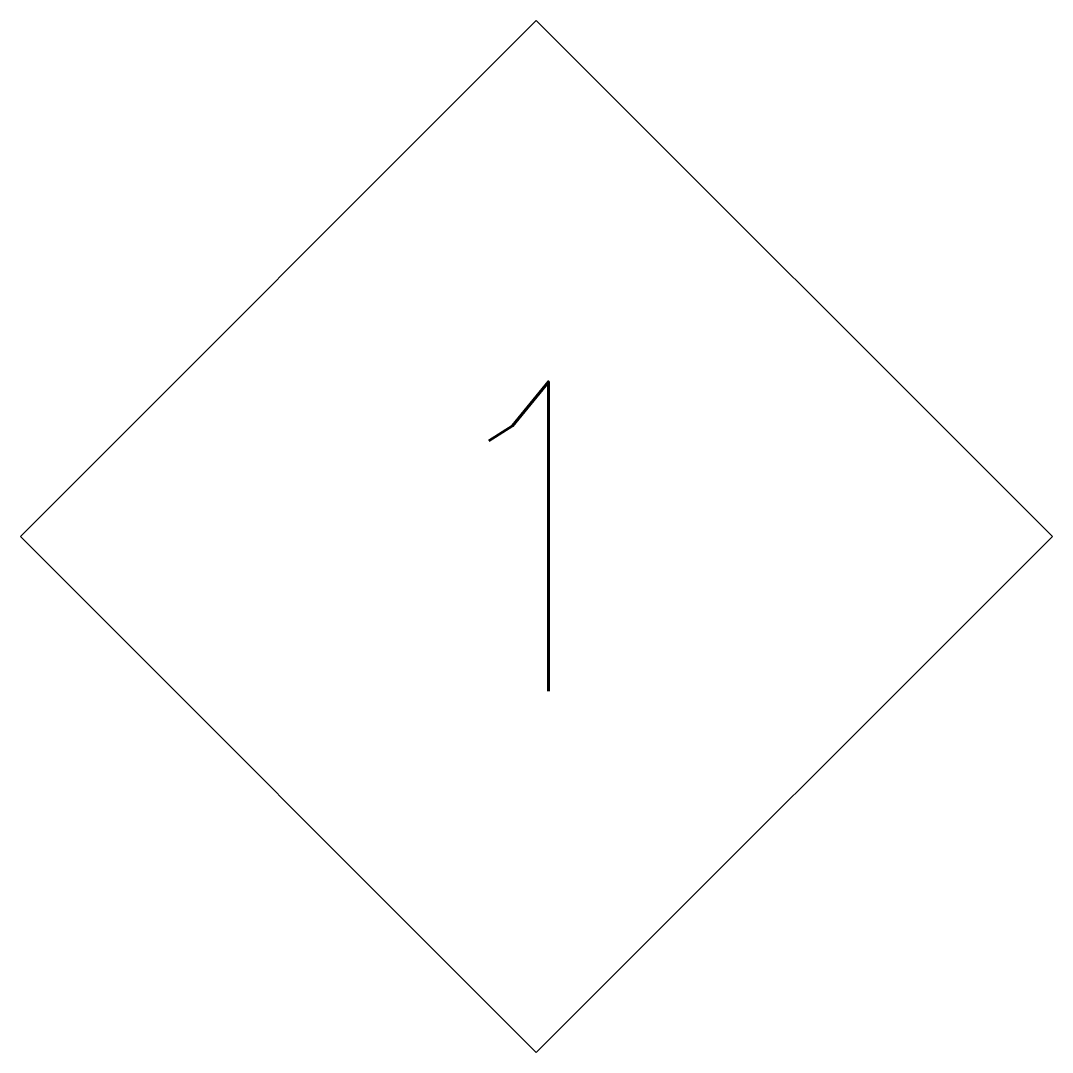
# Model space of a CAD drawing. Extents: x 2774.858 to 2775.171, y 264.257 to 264.57.
import ezdxf
from ezdxf.enums import TextEntityAlignment as Align

# ---------------------------------------------------------------- set-up
doc = ezdxf.new("R2010")
doc.units = 0
doc.header["$LTSCALE"] = 96
doc.header["$MEASUREMENT"] = 0
doc.layers.get('0').update_dxf_attribs({"linetype": 'CONTINUOUS'})
doc.styles.add('ROMANS', font='romans.shx', dxfattribs={"width": 0.9, "height": 0.09375})

msp = doc.modelspace()

# ---------------------------------------------------------------- linework, layer by layer
at = {"color": 3}
for p, q in [((2774.85827, 264.41357), (2775.01439, 264.56982)), ((2775.01439, 264.56982), (2775.17077, 264.41357)), ((2775.01439, 264.25732), (2774.85827, 264.41357)), ((2775.17077, 264.41357), (2775.01439, 264.25732))]:
    msp.add_line(p, q, dxfattribs=at)

# ---------------------------------------------------------------- texts
at = {"color": 1, "style": 'ROMANS', "width": 0.9}
msp.add_attdef('1', text='', height=0.09375, dxfattribs=at).set_placement((2775.01452, 264.41357), align=Align.MIDDLE)

doc.saveas('drawing.dxf')
